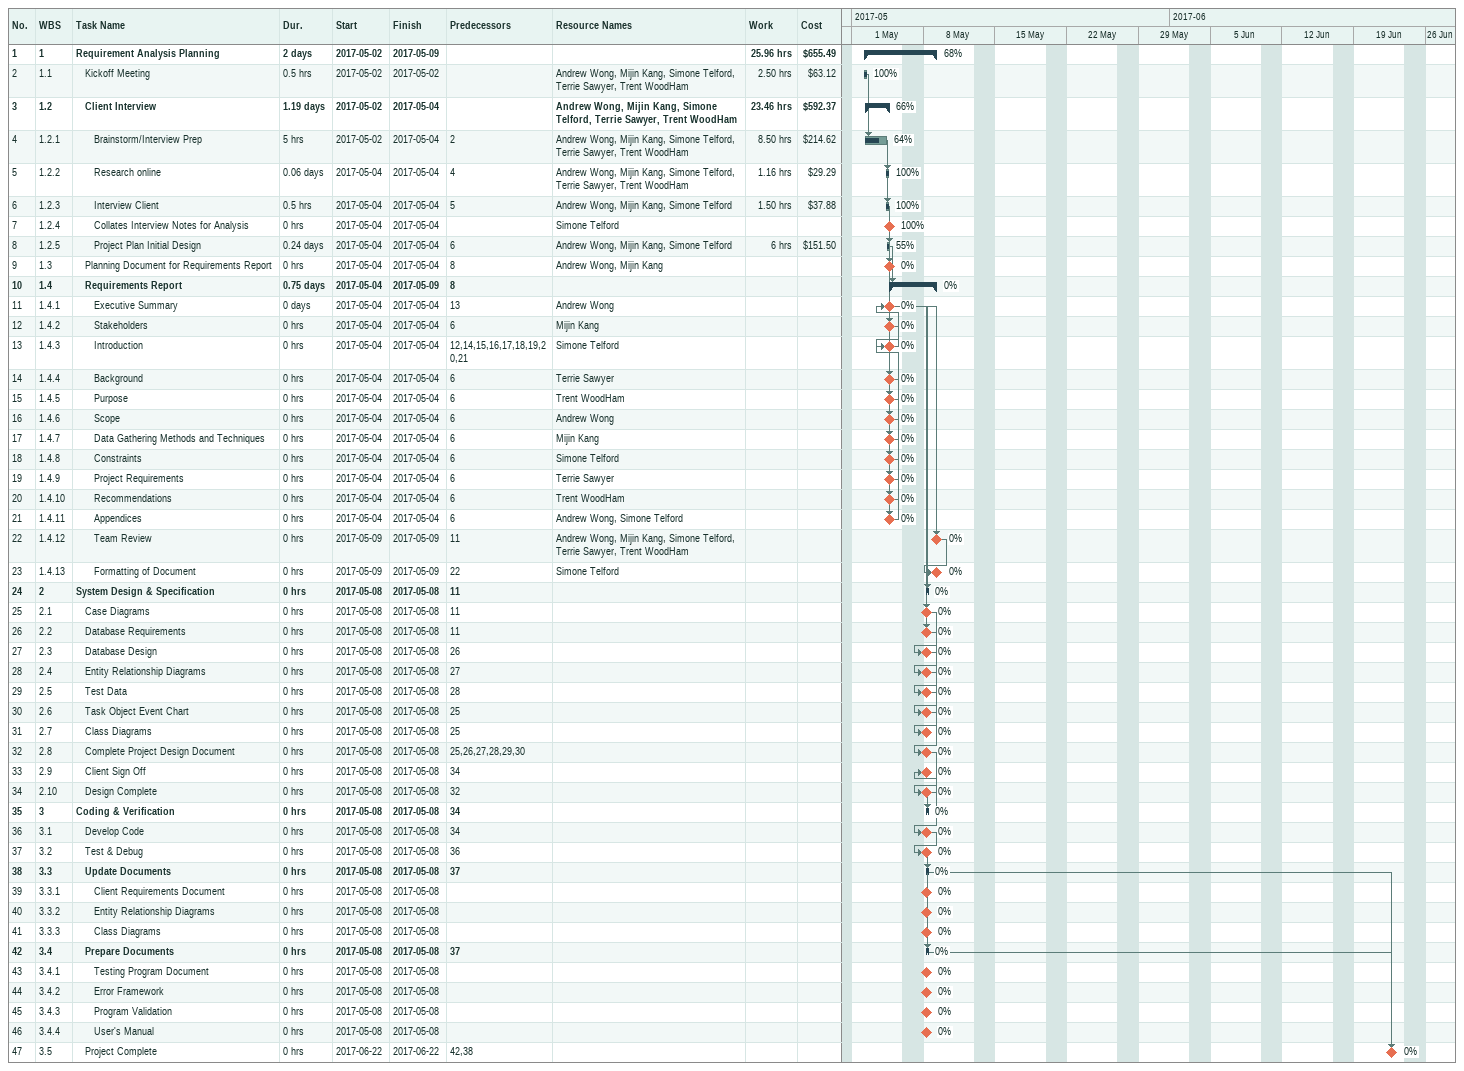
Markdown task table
| ID | WBS | Task | Duration | Start | Finish | Predecessors | Resources | % complete | Work (h) | Cost ($) |
|---|---|---|---|---|---|---|---|---|---|---|
| 1 | 1 | **Requirement Analysis Planning** | 2d | 2017-05-02 | 2017-05-09 |  |  | 68 | 25.96 | 655.49 |
| 2 | 1.1 | Kickoff Meeting | 0.5h | 2017-05-02 | 2017-05-02 |  | Andrew Wong, Mijin Kang, Simone Telford, Terrie Sawyer, Trent WoodHam | 100 | 2.50 | 63.12 |
| 3 | 1.2 | **Client Interview** | 1.19d | 2017-05-02 | 2017-05-04 |  | Andrew Wong, Mijin Kang, Simone Telford, Terrie Sawyer, Trent WoodHam | 66 | 23.46 | 592.37 |
| 4 | 1.2.1 | Brainstorm/Interview Prep | 5h | 2017-05-02 | 2017-05-04 | 2 | Andrew Wong, Mijin Kang, Simone Telford, Terrie Sawyer, Trent WoodHam | 64 | 8.50 | 214.62 |
| 5 | 1.2.2 | Research online | 0.06d | 2017-05-04 | 2017-05-04 | 4 | Andrew Wong, Mijin Kang, Simone Telford, Terrie Sawyer, Trent WoodHam | 100 | 1.16 | 29.29 |
| 6 | 1.2.3 | Interview Client | 0.5h | 2017-05-04 | 2017-05-04 | 5 | Andrew Wong, Mijin Kang, Simone Telford | 100 | 1.50 | 37.88 |
| 7 | 1.2.4 | Collates Interview Notes for Analysis | 0h | 2017-05-04 | 2017-05-04 |  | Simone Telford | 100 |  |  |
| 8 | 1.2.5 | Project Plan Initial Design | 0.24d | 2017-05-04 | 2017-05-04 | 6 | Andrew Wong, Mijin Kang, Simone Telford | 55 | 6 | 151.50 |
| 9 | 1.3 | Planning Document for Requirements Report | 0h | 2017-05-04 | 2017-05-04 | 8 | Andrew Wong, Mijin Kang | 0 |  |  |
| 10 | 1.4 | **Requirements Report** | 0.75d | 2017-05-04 | 2017-05-09 | 8 |  | 0 |  |  |
| 11 | 1.4.1 | Executive Summary | 0d | 2017-05-04 | 2017-05-04 | 13 | Andrew Wong | 0 |  |  |
| 12 | 1.4.2 | Stakeholders | 0h | 2017-05-04 | 2017-05-04 | 6 | Mijin Kang | 0 |  |  |
| 13 | 1.4.3 | Introduction | 0h | 2017-05-04 | 2017-05-04 | 12, 14, 15, 16, 17, 18, 19, 20, 21 | Simone Telford | 0 |  |  |
| 14 | 1.4.4 | Background | 0h | 2017-05-04 | 2017-05-04 | 6 | Terrie Sawyer | 0 |  |  |
| 15 | 1.4.5 | Purpose | 0h | 2017-05-04 | 2017-05-04 | 6 | Trent WoodHam | 0 |  |  |
| 16 | 1.4.6 | Scope | 0h | 2017-05-04 | 2017-05-04 | 6 | Andrew Wong | 0 |  |  |
| 17 | 1.4.7 | Data Gathering Methods and Techniques | 0h | 2017-05-04 | 2017-05-04 | 6 | Mijin Kang | 0 |  |  |
| 18 | 1.4.8 | Constraints | 0h | 2017-05-04 | 2017-05-04 | 6 | Simone Telford | 0 |  |  |
| 19 | 1.4.9 | Project Requirements | 0h | 2017-05-04 | 2017-05-04 | 6 | Terrie Sawyer | 0 |  |  |
| 20 | 1.4.10 | Recommendations | 0h | 2017-05-04 | 2017-05-04 | 6 | Trent WoodHam | 0 |  |  |
| 21 | 1.4.11 | Appendices | 0h | 2017-05-04 | 2017-05-04 | 6 | Andrew Wong, Simone Telford | 0 |  |  |
| 22 | 1.4.12 | Team Review | 0h | 2017-05-09 | 2017-05-09 | 11 | Andrew Wong, Mijin Kang, Simone Telford, Terrie Sawyer, Trent WoodHam | 0 |  |  |
| 23 | 1.4.13 | Formatting of Document | 0h | 2017-05-09 | 2017-05-09 | 22 | Simone Telford | 0 |  |  |
| 24 | 2 | **System Design & Specification** | 0h | 2017-05-08 | 2017-05-08 | 11 |  | 0 |  |  |
| 25 | 2.1 | Case Diagrams | 0h | 2017-05-08 | 2017-05-08 | 11 |  | 0 |  |  |
| 26 | 2.2 | Database Requirements | 0h | 2017-05-08 | 2017-05-08 | 11 |  | 0 |  |  |
| 27 | 2.3 | Database Design | 0h | 2017-05-08 | 2017-05-08 | 26 |  | 0 |  |  |
| 28 | 2.4 | Entity Relationship Diagrams | 0h | 2017-05-08 | 2017-05-08 | 27 |  | 0 |  |  |
| 29 | 2.5 | Test Data | 0h | 2017-05-08 | 2017-05-08 | 28 |  | 0 |  |  |
| 30 | 2.6 | Task Object Event Chart | 0h | 2017-05-08 | 2017-05-08 | 25 |  | 0 |  |  |
| 31 | 2.7 | Class Diagrams | 0h | 2017-05-08 | 2017-05-08 | 25 |  | 0 |  |  |
| 32 | 2.8 | Complete Project Design Document | 0h | 2017-05-08 | 2017-05-08 | 25, 26, 27, 28, 29, 30 |  | 0 |  |  |
| 33 | 2.9 | Client Sign Off | 0h | 2017-05-08 | 2017-05-08 | 34 |  | 0 |  |  |
| 34 | 2.10 | Design Complete | 0h | 2017-05-08 | 2017-05-08 | 32 |  | 0 |  |  |
| 35 | 3 | **Coding & Verification** | 0h | 2017-05-08 | 2017-05-08 | 34 |  | 0 |  |  |
| 36 | 3.1 | Develop Code | 0h | 2017-05-08 | 2017-05-08 | 34 |  | 0 |  |  |
| 37 | 3.2 | Test & Debug | 0h | 2017-05-08 | 2017-05-08 | 36 |  | 0 |  |  |
| 38 | 3.3 | **Update Documents** | 0h | 2017-05-08 | 2017-05-08 | 37 |  | 0 |  |  |
| 39 | 3.3.1 | Client Requirements Document | 0h | 2017-05-08 | 2017-05-08 |  |  | 0 |  |  |
| 40 | 3.3.2 | Entity Relationship Diagrams | 0h | 2017-05-08 | 2017-05-08 |  |  | 0 |  |  |
| 41 | 3.3.3 | Class Diagrams | 0h | 2017-05-08 | 2017-05-08 |  |  | 0 |  |  |
| 42 | 3.4 | **Prepare Documents** | 0h | 2017-05-08 | 2017-05-08 | 37 |  | 0 |  |  |
| 43 | 3.4.1 | Testing Program Document | 0h | 2017-05-08 | 2017-05-08 |  |  | 0 |  |  |
| 44 | 3.4.2 | Error Framework | 0h | 2017-05-08 | 2017-05-08 |  |  | 0 |  |  |
| 45 | 3.4.3 | Program Validation | 0h | 2017-05-08 | 2017-05-08 |  |  | 0 |  |  |
| 46 | 3.4.4 | User's Manual | 0h | 2017-05-08 | 2017-05-08 |  |  | 0 |  |  |
| 47 | 3.5 | Project Complete | 0h | 2017-06-22 | 2017-06-22 | 42, 38 |  | 0 |  |  |
